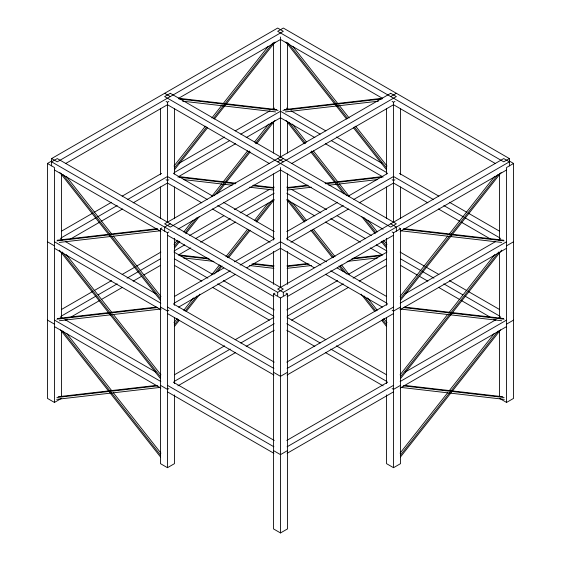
<?xml version="1.0" encoding="UTF-8"?>
<svg xmlns="http://www.w3.org/2000/svg" width="561" height="561" viewBox="0 0 561 561"><rect width="100%" height="100%" fill="white"/><g stroke="black" fill="none" stroke-linecap="round" stroke-linejoin="round"><path stroke-width="0.84" d="M174.015 166.035L205.382 126.19M211.869 117.95L222.149 104.9M223.229 103.526L268.116 46.507M174.289 168.188L206.736 126.975M213.229 118.729L272.716 43.169M174.443 169.815L207.437 127.915M214.463 118.988L275.037 42.047M174.015 244.344L177.262 240.22M183.749 231.981L192.942 220.298M211.869 196.259L221.609 183.896M223.229 181.834L247.562 150.923M254.596 141.989L268.656 124.128M174.289 246.503L178.615 241.006M185.102 232.759L197.002 217.647M214.309 195.67L249.463 151.014M255.409 143.462L272.176 122.165M174.443 248.13L179.857 241.258M185.803 233.699L199.323 216.532M217.17 193.861L250.157 151.961M256.65 143.714L275.037 120.363M174.015 322.652L177.262 318.529M183.749 310.289L193.482 297.926M211.869 274.567L219.442 264.953M225.936 256.707L247.562 229.232M254.596 220.305L268.116 203.131M174.289 324.812L178.615 319.314M185.102 311.075L197.002 295.963M214.309 273.978L220.796 265.732M227.289 257.492L248.923 230.017M255.949 221.083L272.716 199.793M174.443 326.439L179.317 320.254M186.343 311.327L199.863 294.153M217.71 271.482L222.037 265.991M228.53 257.744L250.157 230.269M256.65 222.023L273.957 200.046M400.077 296.545L447.664 236.097M449.291 234.035L494.718 176.336M400.351 298.704L498.238 174.373M400.505 300.331L501.099 172.564M400.077 374.86L447.664 314.405M448.751 313.038L494.718 254.645M400.351 377.013L498.778 251.994M400.505 378.64L501.639 250.185M400.077 453.169L447.664 392.721M449.291 390.659L494.178 333.641M400.351 455.322L498.238 330.99M400.505 456.956L500.559 329.868M51.612 158.567L277.674 28.05L283.326 31.311L57.264 161.827L51.612 158.567L51.612 165.909M61.451 398.387L54.438 402.433L47.433 398.387L47.433 163.461L51.633 161.035M166.07 101.436L167.473 102.249L168.868 101.436M65.609 163.539L167.262 104.851M178.643 98.28L280.29 39.593M61.479 231.181L92.579 213.222M94.094 212.346L111.541 202.276M122.165 196.147L161.61 173.37M179.057 163.293L224.575 137.017M235.192 130.888L270.086 110.741M272.365 109.423L274.638 108.112M61.058 237.948L95.952 217.801M97.474 216.925L117.193 205.536M127.817 199.407L167.262 176.631M174.085 172.69L229.463 140.72M240.844 134.149L280.29 111.373M168.868 179.751L167.473 180.558L166.07 179.751M70.917 238.783L99.746 222.135M101.261 221.258L122.501 209.001M133.125 202.865L167.262 183.159M177.879 177.024L235.536 143.742M246.153 137.606L280.29 117.901M174.478 394.909L174.478 463.645L167.473 467.692L160.46 463.645L160.46 228.72L161.863 227.906M170.299 223.825L164.646 227.086L164.646 231.167M277.674 161.827L283.326 158.567M390.701 96.569L396.354 93.308M160.46 228.72L167.473 232.766L168.868 231.952M392.132 101.436L393.527 102.249L394.93 101.436M177.879 229.232L280.29 170.102M291.671 163.539L393.324 104.851M61.479 309.49L92.579 291.538M94.094 290.661L111.541 280.584M122.165 274.455L135.061 267.008M136.575 266.131L160.853 252.12M189.674 235.473L223.811 215.768M234.435 209.632L269.329 189.485M272.365 187.739L273.88 186.862M61.058 316.257L95.952 296.11M98.231 294.798L117.193 283.845M127.052 278.158L138.434 271.587M139.948 270.711L160.432 258.88M174.085 250.998L184.709 244.869M195.326 238.741L230.227 218.594M240.087 212.9L274.224 193.187M65.609 320.156L67.124 319.279M70.917 317.091L99.746 300.451M101.261 299.574L122.501 287.309M133.125 281.173L141.47 276.356M143.742 275.044L160.432 265.409M178.643 254.897L190.775 247.892M200.642 242.198L235.536 222.051M246.153 215.922L274.224 199.716M174.506 296.439L223.811 267.969M234.435 261.84L274.638 238.628M286.776 231.616L337.603 202.276M348.227 196.147L387.672 173.37M174.085 303.206L230.227 270.795M240.087 265.101L280.29 241.889M287.12 237.948L343.255 205.536M353.872 199.407L393.324 176.631M168.868 310.261L167.473 311.075L160.46 307.028M394.93 179.751L393.527 180.558L392.132 179.751M178.643 307.105L235.536 274.259M246.91 267.688L280.29 248.418M290.914 242.282L348.563 209.001M359.187 202.865L393.324 183.159M286.103 293.165L287.505 293.971L287.505 528.904L280.5 532.95L273.495 528.904L273.495 293.971L274.897 293.165M277.674 292.344L283.326 289.076L57.264 158.567L51.612 161.827L277.674 292.344L277.674 295.605M509.388 158.567L503.736 161.827L277.674 31.311L283.326 28.05L509.388 158.567L509.388 165.909M283.326 292.344L509.388 161.827L503.736 158.567L277.674 289.076L283.326 292.344L283.326 295.605M273.495 293.971L280.5 298.017L287.505 293.971M392.132 231.952L393.527 232.766L400.54 228.72L400.54 463.645L393.527 467.692L386.522 463.645L386.522 394.909M513.567 163.461L506.562 167.508L506.562 402.433L513.567 398.387L513.567 163.461L509.367 161.035M287.12 296.678L393.324 235.361M400.147 231.42L506.352 170.102M174.506 374.748L224.575 345.842M235.192 339.714L273.88 317.372M286.776 309.931L337.603 280.584M348.227 274.455L386.915 252.12M174.085 381.515L230.227 349.103M240.844 342.974L274.224 323.704M287.12 316.257L343.255 283.845M353.114 278.158L386.494 258.88M168.868 388.577L167.473 389.383L160.46 385.337M177.879 385.849L235.536 352.567M246.153 346.432L274.224 330.233M291.671 320.156L348.563 287.309M359.187 281.173L386.494 265.409M286.776 362.133L387.672 303.887M405.119 293.81L495.391 241.693M498.427 239.94L500.7 238.628M287.12 368.465L393.324 307.148M400.147 303.206L506.352 241.889M287.505 372.287L280.5 376.333L273.495 372.287M400.54 307.028L393.527 311.075L392.132 310.261M506.562 245.816L513.567 241.77M287.12 374.986L393.324 313.676M400.147 309.728L506.352 248.418M286.776 440.441L387.672 382.195M405.119 372.118L496.148 319.567M498.427 318.248L500.7 316.937M287.12 446.773L393.324 385.456M400.147 381.515L506.352 320.198M287.505 450.595L280.5 454.641L273.495 450.595M400.54 385.337L393.527 389.383L392.132 388.577M506.562 324.125L513.567 320.079M287.12 453.302L393.324 391.985M400.147 388.044L506.352 326.726M284.308 109.591L382.56 98.245M282.947 110.37L382.069 98.925M285.388 111.919L378.423 101.176M286.916 187.598L307.786 185.186M325.17 183.181L334.735 182.073M336.474 181.876L382.56 176.554M287.295 188.18L308.164 185.768M325.555 183.763L382.069 177.234M287.127 190.025L311.474 187.213M328.858 185.207L377.553 179.583M57.376 240.206L157.368 228.657M56.892 240.886L157.746 229.239M59.326 242.429L160.187 230.781M286.916 265.907L307.786 263.495M352.995 258.277L382.56 254.862M287.295 266.489L309.034 263.979M351.642 259.063L381.2 255.648M287.127 268.333L311.474 265.521M347.119 261.405L377.553 257.892M57.376 318.515L156.498 307.07M56.892 319.195L157.746 307.547M59.326 320.745L161.056 308.992M58.246 396.725L156.498 385.379M56.892 397.504L157.746 385.856M56.717 399.355L160.187 387.406M178.44 98.245L276.692 109.591M178.931 98.925L278.053 110.37M182.577 101.176L275.612 111.919M178.44 176.554L224.526 181.876M226.265 182.073L235.83 183.181M253.214 185.186L274.084 187.598M178.931 177.234L235.445 183.763M252.836 185.768L273.705 188.18M183.447 179.583L232.142 185.207M249.526 187.213L273.873 190.025M403.632 228.657L503.624 240.206M403.254 229.239L504.108 240.886M400.813 230.781L501.674 242.429M178.44 254.862L208.005 258.277M253.214 263.495L274.084 265.907M179.8 255.648L209.358 259.063M251.966 263.979L273.705 266.489M183.447 257.892L213.881 261.405M249.526 265.521L273.873 268.333M404.502 307.07L503.624 318.515M403.254 307.547L504.108 319.195M399.944 308.992L501.674 320.745M404.502 385.379L502.754 396.725M403.254 385.856L504.108 397.504M400.813 387.406L504.283 399.355M280.71 39.593L382.357 98.28M393.738 104.851L495.391 163.539M286.362 108.112L288.635 109.423M290.914 110.741L325.808 130.888M336.425 137.017L381.943 163.293M399.39 173.37L438.835 196.147M449.459 202.276L466.906 212.346M468.421 213.222L499.521 231.181M280.71 111.373L320.156 134.149M331.537 140.72L386.915 172.69M393.738 176.631L433.183 199.407M443.807 205.536L463.526 216.925M465.048 217.801L499.942 237.948M280.71 117.901L314.847 137.606M325.464 143.742L383.121 177.024M393.738 183.159L427.875 202.865M438.499 209.001L459.74 221.258M461.254 222.135L490.083 238.783M399.137 227.906L400.54 228.72M164.646 93.308L170.299 96.569M277.674 158.567L283.326 161.827M390.701 223.825L396.354 227.086L396.354 231.167M167.676 104.851L269.329 163.539M280.71 170.102L383.121 229.232M287.12 186.862L288.635 187.739M291.671 189.485L326.565 209.632M337.189 215.768L371.326 235.473M400.147 252.12L424.425 266.131M425.939 267.008L438.835 274.455M449.459 280.584L466.906 290.661M468.421 291.538L499.521 309.49M286.776 193.187L320.913 212.9M330.773 218.594L365.674 238.741M376.291 244.869L386.915 250.998M400.568 258.88L421.052 270.711M422.566 271.587L433.948 278.158M443.807 283.845L462.769 294.798M465.048 296.11L499.942 316.257M286.776 199.716L314.847 215.922M325.464 222.051L360.358 242.198M370.225 247.892L382.357 254.897M400.568 265.409L417.258 275.044M419.53 276.356L427.875 281.173M438.499 287.309L459.74 299.574M461.254 300.451L490.083 317.091M493.876 319.279L495.391 320.156M173.328 173.37L212.773 196.147M223.397 202.276L274.224 231.616M286.362 238.628L326.565 261.84M337.189 267.969L386.494 296.439M167.676 176.631L207.128 199.407M217.745 205.536L273.88 237.948M280.71 241.889L320.913 265.101M330.773 270.795L386.915 303.206M167.676 183.159L201.813 202.865M212.437 209.001L270.086 242.282M280.71 248.418L314.09 267.688M325.464 274.259L382.357 307.105M499.549 398.387L506.562 402.433M47.433 163.461L54.438 167.508L54.438 402.433M54.648 170.102L160.853 231.42M167.676 235.361L273.88 296.678M174.085 252.12L212.773 274.455M223.397 280.584L274.224 309.931M287.12 317.372L325.808 339.714M336.425 345.842L386.494 374.748M174.506 258.88L207.886 278.158M217.745 283.845L273.88 316.257M286.776 323.704L320.156 342.974M330.773 349.103L386.915 381.515M174.506 265.409L201.813 281.173M212.437 287.309L269.329 320.156M286.776 330.233L314.847 346.432M325.464 352.567L383.121 385.849M60.3 238.628L62.573 239.94M65.609 241.693L155.881 293.81M173.328 303.887L274.224 362.133M54.648 241.889L160.853 303.206M167.676 307.148L273.88 368.465M47.433 241.77L54.438 245.816M54.648 248.418L160.853 309.728M167.676 313.676L273.88 374.986M60.3 316.937L62.573 318.248M64.852 319.567L155.881 372.118M173.328 382.195L274.224 440.441M54.648 320.198L160.853 381.515M167.676 385.456L273.88 446.773M47.433 320.079L54.438 324.125M54.648 326.726L160.853 388.044M167.676 391.985L273.88 453.302M292.884 46.507L337.771 103.526M338.851 104.9L349.131 117.95M355.618 126.19L386.985 166.035M288.284 43.169L347.771 118.729M354.264 126.975L386.711 168.188M285.963 42.047L346.537 118.988M353.563 127.915L386.557 169.815M292.344 124.128L306.404 141.989M313.438 150.923L337.771 181.834M339.391 183.896L349.131 196.259M368.058 220.298L377.251 231.981M383.738 240.22L386.985 244.344M288.824 122.165L305.591 143.462M311.537 151.014L346.691 195.67M363.998 217.647L375.898 232.759M382.385 241.006L386.711 246.503M285.963 120.363L304.35 143.714M310.843 151.961L343.83 193.861M361.677 216.532L375.197 233.699M381.143 241.258L386.557 248.13M292.884 203.131L306.404 220.305M313.438 229.232L335.064 256.707M341.558 264.953L349.131 274.567M367.518 297.926L377.251 310.289M383.738 318.529L386.985 322.652M288.284 199.793L305.051 221.083M312.077 230.017L333.711 257.492M340.204 265.732L346.691 273.978M363.998 295.963L375.898 311.075M382.385 319.314L386.711 324.812M287.043 200.046L304.35 222.023M310.843 230.269L332.47 257.744M338.963 265.991L343.29 271.482M361.137 294.153L374.657 311.327M381.683 320.254L386.557 326.439M66.282 176.336L111.709 234.035M113.336 236.097L160.923 296.545M62.762 174.373L160.649 298.704M59.901 172.564L160.495 300.331M66.282 254.645L112.249 313.038M113.336 314.405L160.923 374.86M62.222 251.994L160.649 377.013M59.361 250.185L160.495 378.64M66.822 333.641L111.709 390.659M113.336 392.721L160.923 453.169M62.762 330.99L160.649 455.322M60.441 329.868L160.495 456.956M499.549 173.903L499.549 240.031M499.549 253.081L499.549 318.339M499.549 330.52L499.549 396.648M400.54 108.645L400.54 174.773M400.54 186.953L400.54 218.278M393.527 102.249L393.527 222.324M393.527 232.766L393.527 467.692M386.522 108.645L386.522 173.903M386.522 186.953L386.522 218.278M386.522 238.285L386.522 305.289M386.522 317.47L386.522 383.598M287.505 42.517L287.505 109.514M287.505 121.695L287.505 153.02M287.505 173.903L287.505 240.031M287.505 251.342L287.505 284.406M280.5 36.991L280.5 157.066M280.5 167.508L280.5 287.583M280.5 298.017L280.5 532.95M273.495 42.517L273.495 109.514M273.495 121.695L273.495 153.02M273.495 173.903L273.495 240.031M273.495 251.342L273.495 284.406M174.478 108.645L174.478 173.903M174.478 186.953L174.478 218.278M174.478 238.285L174.478 305.289M174.478 317.47L174.478 383.598M167.473 102.249L167.473 222.324M167.473 232.766L167.473 467.692M160.46 108.645L160.46 174.773M160.46 186.953L160.46 218.278M61.451 173.903L61.451 240.031M61.451 253.081L61.451 318.339M61.451 330.52L61.451 396.648M170.299 93.308L164.646 96.569L390.701 227.086L396.354 223.825L170.299 93.308M390.701 93.308L164.646 223.825L170.299 227.086L396.354 96.569L390.701 93.308"/></g></svg>
